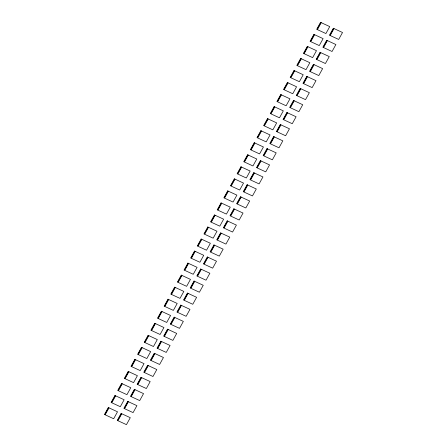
<?xml version="1.0" encoding="UTF-8"?>
<svg xmlns="http://www.w3.org/2000/svg" width="447" height="447" viewBox="0 0 447 447"><rect width="100%" height="100%" fill="white"/><g stroke="black" fill="none" stroke-linecap="round" stroke-linejoin="round"><path stroke-width="0.67" d="M108.308 407.547L104.481 414.498L104.816 414.654L108.649 407.698L108.308 407.547M114.946 395.506L111.113 402.462L111.448 402.618L115.281 395.662L114.946 395.506M121.578 383.47L117.745 390.427L118.081 390.577L121.914 383.627L121.578 383.47M128.211 371.435L124.378 378.385L124.713 378.542L128.546 371.586L128.211 371.435M134.843 359.394L131.01 366.35L131.345 366.506L135.178 359.55L134.843 359.394M141.475 347.358L137.642 354.315L137.978 354.465L141.811 347.515L141.475 347.358M148.108 335.323L144.275 342.273L144.61 342.43L148.443 335.473L148.108 335.323M154.74 323.282L150.907 330.238L151.242 330.394L155.075 323.438L154.74 323.282M161.373 311.246L157.54 318.203L157.875 318.353L161.708 311.403L161.373 311.246M168.005 299.211L164.172 306.161L164.507 306.318L168.34 299.361L168.005 299.211M174.637 287.17L170.804 294.126L171.14 294.282L174.973 287.326L174.637 287.17M181.27 275.134L177.437 282.091L177.772 282.241L181.605 275.291L181.27 275.134M187.902 263.099L184.069 270.049L184.404 270.206L188.237 263.249L187.902 263.099M194.534 251.058L190.701 258.014L191.037 258.17L194.87 251.214L194.534 251.058M201.167 239.022L197.334 245.979L197.669 246.129L201.502 239.179L201.167 239.022M207.799 226.987L203.966 233.937L204.301 234.094L208.134 227.137L207.799 226.987M214.431 214.946L210.598 221.902L210.934 222.058L214.767 215.102L214.431 214.946M221.064 202.91L217.231 209.867L217.566 210.017L221.399 203.067L221.064 202.91M227.696 190.875L223.863 197.825L224.198 197.982L228.031 191.025L227.696 190.875M234.329 178.834L230.496 185.79L230.831 185.946L234.664 178.99L234.329 178.834M240.961 166.798L237.128 173.754L237.463 173.905L241.296 166.954L240.961 166.798M247.593 154.763L243.76 161.713L244.096 161.87L247.929 154.913L247.593 154.763M254.226 142.722L250.393 149.678L250.728 149.834L254.561 142.878L254.226 142.722M260.858 130.686L257.025 137.642L257.36 137.793L261.193 130.842L260.858 130.686M267.49 118.651L263.657 125.601L263.993 125.758L267.826 118.801L267.49 118.651M274.123 106.609L270.29 113.566L270.625 113.722L274.458 106.766L274.123 106.609M280.755 94.574L276.922 101.53L277.257 101.681L281.09 94.73L280.755 94.574M287.387 82.539L283.554 89.489L283.89 89.646L287.723 82.689L287.387 82.539M294.02 70.497L290.187 77.454L290.522 77.61L294.355 70.654L294.02 70.497M300.652 58.462L296.819 65.418L297.154 65.569L300.987 58.618L300.652 58.462M307.285 46.427L303.452 53.377L303.787 53.534L307.62 46.577L307.285 46.427M313.917 34.385L310.084 41.342L310.419 41.498L314.252 34.542L313.917 34.385M320.549 22.35L316.716 29.306L317.052 29.457L320.885 22.506L320.549 22.35M108.984 407.854L105.151 414.81L113.672 418.744L117.505 411.793L108.984 407.854M115.617 395.818L111.784 402.775L120.304 406.709L124.137 399.752L115.617 395.818M122.249 383.777L118.416 390.734L126.937 394.673L130.77 387.717L122.249 383.777M128.881 371.742L125.048 378.698L133.569 382.632L137.402 375.681L128.881 371.742M135.514 359.706L131.681 366.663L140.202 370.597L144.035 363.64L135.514 359.706M142.146 347.665L138.313 354.622L146.834 358.561L150.667 351.605L142.146 347.665M148.778 335.63L144.945 342.586L153.466 346.52L157.299 339.569L148.778 335.63M155.411 323.594L151.578 330.551L160.099 334.485L163.932 327.528L155.411 323.594M162.043 311.553L158.21 318.51L166.731 322.449L170.564 315.493L162.043 311.553M168.675 299.518L164.842 306.474L173.363 310.408L177.196 303.457L168.675 299.518M175.308 287.482L171.475 294.439L179.996 298.373L183.829 291.416L175.308 287.482M181.94 275.441L178.107 282.398L186.628 286.337L190.461 279.381L181.94 275.441M188.573 263.406L184.74 270.362L193.26 274.296L197.093 267.345L188.573 263.406M195.205 251.37L191.372 258.327L199.893 262.26L203.726 255.304L195.205 251.37M201.837 239.329L198.004 246.286L206.525 250.225L210.358 243.269L201.837 239.329M208.47 227.294L204.637 234.25L213.158 238.184L216.991 231.233L208.47 227.294M215.102 215.258L211.269 222.215L219.79 226.148L223.623 219.192L215.102 215.258M221.734 203.217L217.901 210.174L226.422 214.113L230.255 207.157L221.734 203.217M228.367 191.182L224.534 198.138L233.055 202.072L236.888 195.121L228.367 191.182M234.999 179.146L231.166 186.103L239.687 190.036L243.52 183.08L234.999 179.146M241.631 167.105L237.798 174.062L246.319 178.001L250.152 171.045L241.631 167.105M248.264 155.07L244.431 162.026L252.952 165.96L256.785 159.009L248.264 155.07M254.896 143.034L251.063 149.991L259.584 153.924L263.417 146.968L254.896 143.034M261.529 130.993L257.695 137.95L266.216 141.889L270.049 134.933L261.529 130.993M268.161 118.958L264.328 125.914L272.849 129.848L276.682 122.897L268.161 118.958M274.793 106.922L270.96 113.879L279.481 117.812L283.314 110.856L274.793 106.922M281.426 94.881L277.593 101.838L286.114 105.777L289.947 98.821L281.426 94.881M288.058 82.846L284.225 89.802L292.746 93.736L296.579 86.785L288.058 82.846M294.69 70.81L290.857 77.767L299.378 81.7L303.211 74.744L294.69 70.81M301.323 58.769L297.49 65.726L306.011 69.665L309.844 62.709L301.323 58.769M307.955 46.734L304.122 53.69L312.643 57.624L316.476 50.673L307.955 46.734M314.587 34.698L310.754 41.655L319.275 45.588L323.108 38.632L314.587 34.698M321.22 22.663L317.387 29.614L325.908 33.553L329.741 26.596L321.22 22.663M121.092 413.447L117.259 420.403L117.595 420.56L121.428 413.604L121.092 413.447M127.725 401.412L123.892 408.368L124.227 408.519L128.06 401.568L127.725 401.412M134.357 389.376L130.524 396.327L130.859 396.483L134.692 389.527L134.357 389.376M140.989 377.335L137.156 384.291L137.492 384.448L141.325 377.491L140.989 377.335M147.622 365.3L143.789 372.256L144.124 372.407L147.957 365.456L147.622 365.3M154.254 353.264L150.421 360.215L150.756 360.371L154.589 353.415L154.254 353.264M160.886 341.223L157.053 348.179L157.389 348.336L161.222 341.379L160.886 341.223M167.519 329.188L163.686 336.144L164.021 336.295L167.854 329.344L167.519 329.188M174.151 317.152L170.318 324.103L170.653 324.259L174.486 317.303L174.151 317.152M180.784 305.111L176.951 312.067L177.286 312.224L181.119 305.267L180.784 305.111M187.416 293.076L183.583 300.032L183.918 300.183L187.751 293.232L187.416 293.076M194.048 281.04L190.215 287.991L190.551 288.147L194.384 281.191L194.048 281.04M200.681 268.999L196.848 275.955L197.183 276.112L201.016 269.155L200.681 268.999M207.313 256.964L203.48 263.92L203.815 264.071L207.648 257.12L207.313 256.964M213.945 244.928L210.112 251.879L210.448 252.035L214.281 245.079L213.945 244.928M220.578 232.887L216.745 239.843L217.08 240L220.913 233.043L220.578 232.887M227.21 220.852L223.377 227.808L223.712 227.959L227.545 221.008L227.21 220.852M233.842 208.816L230.009 215.767L230.345 215.923L234.178 208.967L233.842 208.816M240.475 196.775L236.642 203.731L236.977 203.888L240.81 196.931L240.475 196.775M247.107 184.74L243.274 191.696L243.609 191.847L247.442 184.896L247.107 184.74M253.74 172.704L249.907 179.655L250.242 179.811L254.075 172.855L253.74 172.704M260.372 160.663L256.539 167.619L256.874 167.776L260.707 160.819L260.372 160.663M267.004 148.627L263.171 155.584L263.507 155.735L267.34 148.784L267.004 148.627M273.637 136.592L269.804 143.543L270.139 143.699L273.972 136.743L273.637 136.592M280.269 124.551L276.436 131.507L276.771 131.664L280.604 124.707L280.269 124.551M286.901 112.515L283.068 119.472L283.404 119.623L287.237 112.672L286.901 112.515M293.534 100.48L289.701 107.431L290.036 107.587L293.869 100.631L293.534 100.48M300.166 88.439L296.333 95.395L296.668 95.552L300.501 88.595L300.166 88.439M306.798 76.403L302.965 83.36L303.301 83.511L307.134 76.56L306.798 76.403M313.431 64.368L309.598 71.319L309.933 71.475L313.766 64.519L313.431 64.368M320.063 52.327L316.23 59.283L316.565 59.44L320.398 52.483L320.063 52.327M326.696 40.291L322.863 47.248L323.198 47.399L327.031 40.448L326.696 40.291M333.328 28.256L329.495 35.207L329.83 35.363L333.663 28.407L333.328 28.256M121.763 413.76L117.93 420.716L126.451 424.65L130.284 417.694L121.763 413.76M128.395 401.719L124.562 408.675L133.083 412.615L136.916 405.658L128.395 401.719M135.028 389.683L131.195 396.64L139.715 400.573L143.548 393.623L135.028 389.683M141.66 377.648L137.827 384.604L146.348 388.538L150.181 381.582L141.66 377.648M148.292 365.607L144.459 372.563L152.98 376.503L156.813 369.546L148.292 365.607M154.925 353.571L151.092 360.528L159.613 364.461L163.446 357.511L154.925 353.571M161.557 341.536L157.724 348.492L166.245 352.426L170.078 345.47L161.557 341.536M168.189 329.495L164.356 336.451L172.877 340.391L176.71 333.434L168.189 329.495M174.822 317.459L170.989 324.416L179.51 328.349L183.343 321.399L174.822 317.459M181.454 305.424L177.621 312.38L186.142 316.314L189.975 309.358L181.454 305.424M188.086 293.383L184.253 300.339L192.774 304.278L196.607 297.322L188.086 293.383M194.719 281.347L190.886 288.304L199.407 292.237L203.24 285.287L194.719 281.347M201.351 269.312L197.518 276.268L206.039 280.202L209.872 273.246L201.351 269.312M207.984 257.271L204.15 264.227L212.671 268.166L216.504 261.21L207.984 257.271M214.616 245.235L210.783 252.192L219.304 256.125L223.137 249.175L214.616 245.235M221.248 233.2L217.415 240.156L225.936 244.09L229.769 237.133L221.248 233.2M227.881 221.164L224.048 228.115L232.569 232.054L236.402 225.098L227.881 221.164M234.513 209.123L230.68 216.08L239.201 220.013L243.034 213.063L234.513 209.123M241.145 197.088L237.312 204.044L245.833 207.978L249.666 201.021L241.145 197.088M247.778 185.052L243.945 192.003L252.466 195.942L256.299 188.986L247.778 185.052M254.41 173.011L250.577 179.968L259.098 183.901L262.931 176.951L254.41 173.011M261.042 160.976L257.209 167.932L265.73 171.866L269.563 164.909L261.042 160.976M267.675 148.94L263.842 155.891L272.363 159.83L276.196 152.874L267.675 148.94M274.307 136.899L270.474 143.856L278.995 147.789L282.828 140.839L274.307 136.899M280.94 124.864L277.106 131.82L285.627 135.754L289.46 128.797L280.94 124.864M287.572 112.828L283.739 119.779L292.26 123.718L296.093 116.762L287.572 112.828M294.204 100.787L290.371 107.744L298.892 111.677L302.725 104.727L294.204 100.787M300.837 88.752L297.009 95.708L305.524 99.642L309.358 92.685L300.837 88.752M307.469 76.716L303.642 83.667L312.157 87.606L315.99 80.65L307.469 76.716M314.101 64.675L310.274 71.632L318.789 75.565L322.622 68.614L314.101 64.675M320.734 52.64L316.906 59.596L325.422 63.53L329.255 56.573L320.734 52.64M327.366 40.604L323.539 47.555L332.054 51.494L335.887 44.538L327.366 40.604M333.998 28.563L330.171 35.52L338.692 39.453L342.519 32.502L333.998 28.563"/></g></svg>
